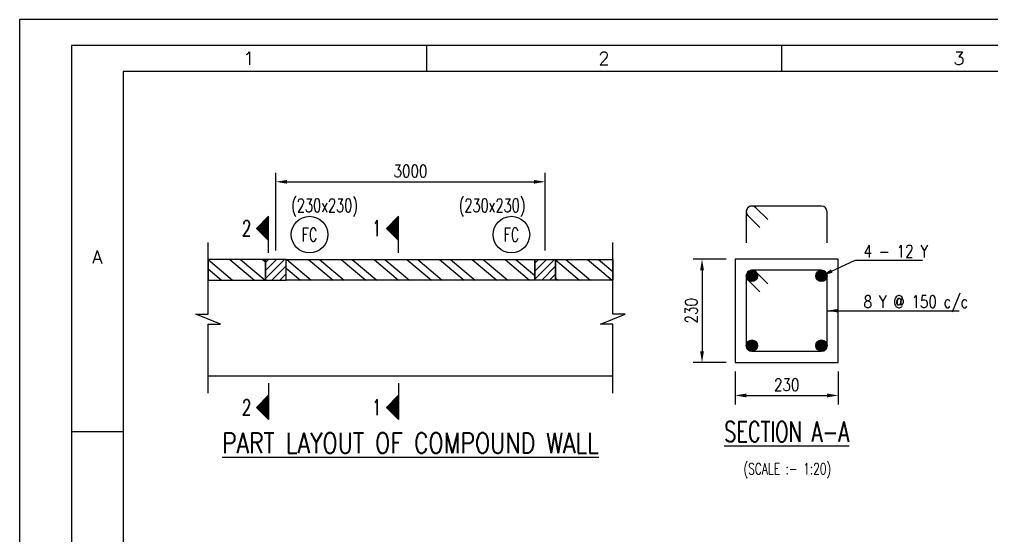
# Model space of a CAD drawing. Extents: x -69352 to 1013721, y -547461 to -186867.
# Drawn here: x 507700 to 529346, y -452560 to -441077 of the extents above; entities that cross this region are included whole.
import ezdxf
from ezdxf.enums import TextEntityAlignment as Align

# ---------------------------------------------------------------- set-up
doc = ezdxf.new("R2010")
doc.units = 0
doc.header["$LTSCALE"] = 500
doc.header["$MEASUREMENT"] = 0
doc.header["$PDMODE"] = 35
doc.header["$PDSIZE"] = -15
doc.layers.get('DEFPOINTS').update_dxf_attribs({"color": 4})
for name, color, linetype in [('PNA', 10, 'Continuous'), ('S-BRECK LINE', 8, 'Continuous'), ('S-COLUMN', 1, 'Continuous'), ('S-COLUMN CIRCLE', 9, 'Continuous'), ('S-COLUMN HATCH', 8, 'Continuous'), ('S-COLUMN NO', 2, 'Continuous'), ('S-CONCRET LINE', 4, 'Continuous'), ('S-DIM-1', 5, 'Continuous'), ('S-HATCH', 253, 'Continuous'), ('S-REINFORCEMENT', 6, 'Continuous'), ('S-SECTION MARK', 1, 'Continuous'), ('S-STIRUPS)', 3, 'Continuous'), ('S-TEXT', 2, 'Continuous'), ('S-TEXT-1', 4, 'Continuous'), ('S-TEXT-1 @ 1', 4, 'Continuous'), ('S-TITIL', 6, 'Continuous')]:
    doc.layers.add(name, color=color, linetype=linetype)
doc.styles.add('ROMANS', font='simplex.shx', dxfattribs={"width": 0.8, "height": 275})
doc.dimstyles.new('dim10', dxfattribs={"dimtxt": 250, "dimasz": 250, "dimexe": 200, "dimexo": 200, "dimgap": 100, "dimtad": 1, "dimdec": 0, "dimlfac": 0.1, "dimzin": 0, "dimdsep": 46, "dimtxsty": 'ROMANS', "dimcen": 0, "dimclrd": 5, "dimclre": 5, "dimclrt": 4, "dimadec": 0, "dimazin": 0, "dimtfac": 1, "dimtdec": 0, "dimtix": 1, "dimtofl": 0, "dimtmove": 2, "dimatfit": 3, "dimfxl": 0, "dimtolj": 1, "dimtzin": 0, "dimlwd": -1, "dimlwe": -1, "dimarcsym": 0})
doc.dimstyles.new('dim100', dxfattribs={"dimtxt": 250, "dimasz": 250, "dimexe": 200, "dimexo": 200, "dimgap": 100, "dimtad": 1, "dimdec": 0, "dimzin": 0, "dimdsep": 46, "dimtxsty": 'ROMANS', "dimcen": 0, "dimclrd": 5, "dimclre": 5, "dimclrt": 4, "dimadec": 0, "dimazin": 0, "dimtfac": 1, "dimtdec": 0, "dimtix": 1, "dimtofl": 0, "dimtmove": 2, "dimatfit": 3, "dimfxl": 0, "dimtolj": 1, "dimtzin": 0, "dimlwd": -1, "dimlwe": -1, "dimarcsym": 0})
doc.dimstyles.new('dim50', dxfattribs={"dimtxt": 250, "dimasz": 250, "dimexe": 200, "dimexo": 200, "dimgap": 100, "dimtad": 1, "dimdec": 0, "dimlfac": 0.5, "dimzin": 0, "dimdsep": 46, "dimtxsty": 'ROMANS', "dimcen": 0, "dimclrd": 5, "dimclre": 5, "dimclrt": 4, "dimadec": 0, "dimazin": 0, "dimtfac": 1, "dimtdec": 0, "dimtix": 1, "dimtofl": 0, "dimtmove": 2, "dimatfit": 3, "dimfxl": 0, "dimtolj": 1, "dimtzin": 0, "dimlwd": -1, "dimlwe": -1, "dimarcsym": 0})
pattern_1 = [(45, (-17803608.44, 956167.32), (-88.38834765, 88.38834765), [])]

# ---------------------------------------------------------------- blocks, each defined once
blk = doc.blocks.new('*D1087')
at = {"layer": 'DEFPOINTS', "color": 0}
for p in [(523634, -446408), (522899, -448708), (523634, -448708)]:
    blk.add_point(p, dxfattribs=at)
at = {"layer": 'S-DIM-1', "color": 5}
for p, q in [((523434, -446408), (522699, -446408)), ((522899, -446658), (522899, -448458)), ((523434, -448708), (522699, -448708))]:
    blk.add_line(p, q, dxfattribs=at)
for points in [[(522941, -446658), (522857, -446658), (522899, -446408)], [(522857, -448458), (522941, -448458), (522899, -448708)]]:
    blk.add_solid(points, dxfattribs=at)
at = {"layer": 'S-DIM-1', "color": 4, "insert": (522661, -447558), "char_height": 275, "attachment_point": 5, "rotation": 90, "style": 'ROMANS'}
blk.add_mtext('\\A1;230', dxfattribs=at)
blk = doc.blocks.new('*D1088')
at = {"layer": 'DEFPOINTS', "color": 0}
for p in [(523634, -448708), (525934, -448708), (525934, -449443)]:
    blk.add_point(p, dxfattribs=at)
at = {"layer": 'S-DIM-1', "color": 5}
for p, q in [((523634, -448908), (523634, -449643)), ((525934, -448908), (525934, -449643)), ((523884, -449443), (525684, -449443))]:
    blk.add_line(p, q, dxfattribs=at)
for points in [[(523884, -449401), (523884, -449484), (523634, -449443)], [(525684, -449484), (525684, -449401), (525934, -449443)]]:
    blk.add_solid(points, dxfattribs=at)
at = {"layer": 'S-DIM-1', "color": 4, "insert": (524784, -449205), "char_height": 275, "attachment_point": 5, "style": 'ROMANS'}
blk.add_mtext('\\A1;230', dxfattribs=at)
blk = doc.blocks.new('*D1098')
at = {"layer": 'DEFPOINTS', "color": 0}
for p in [(519407, -444689), (513407, -446417), (519407, -446417)]:
    blk.add_point(p, dxfattribs=at)
at = {"layer": 'S-TEXT-1', "color": 5}
for p, q in [((513407, -446217), (513407, -444489)), ((519407, -446217), (519407, -444489)), ((513657, -444689), (519157, -444689))]:
    blk.add_line(p, q, dxfattribs=at)
for points in [[(513657, -444647), (513657, -444730), (513407, -444689)], [(519157, -444730), (519157, -444647), (519407, -444689)]]:
    blk.add_solid(points, dxfattribs=at)
at = {"layer": 'S-TEXT-1', "color": 4, "insert": (516407, -444451), "char_height": 275, "attachment_point": 5, "style": 'ROMANS'}
blk.add_mtext('\\A1;3000', dxfattribs=at)
blk = doc.blocks.new('SHEET')
at = {"elevation": -8, "flags": 128}
blk.add_lwpolyline([(674017, -125881), (763101, -125881), (763101, -63214), (674017, -63214)], close=True, dxfattribs=at)
at = {"layer": 'PNA'}
for p, q in [((682323, -63743, -8), (682323, -64273, -8)), ((689570, -63743, -8), (689570, -64273, -8)), ((675076, -71620, -8), (676135, -71620, -8))]:
    blk.add_line(p, q, dxfattribs=at)
at = {"layer": 'PNA', "color": 1, "elevation": -8}
for points in [[(675076, -125351), (762572, -125351), (762572, -63743), (675076, -63743)], [(676135, -124822), (762042, -124822), (762042, -64273), (676135, -64273)]]:
    blk.add_lwpolyline(points, close=True, dxfattribs=at)
at = {"layer": 'PNA', "style": 'ROMANS'}
for s, p in [('1', (678700, -64008, -8)), ('2', (685947, -64008, -8)), ('3', (693195, -64008, -8)), ('A', (675605, -68060, -8))]:
    blk.add_text(s, height=265, dxfattribs=at).set_placement(p, align=Align.MIDDLE)

msp = doc.modelspace()

# ---------------------------------------------------------------- hatches: boundary and pattern name
at = {"layer": 'S-COLUMN HATCH'}
h = msp.add_hatch(dxfattribs=at)
h.set_pattern_fill('ANSI31', color=256, scale=1000, angle=360, style=0)
h.set_pattern_definition(pattern_1)
h.paths.add_polyline_path([(513176.565, -446876.78), (513176.565, -446416.78), (513636.565, -446416.78), (513636.565, -446876.78)])
h = msp.add_hatch(dxfattribs=at)
h.set_pattern_fill('ANSI31', color=256, scale=1000, angle=360, style=0)
h.set_pattern_definition(pattern_1)
h.paths.add_polyline_path([(519176.565, -446876.78), (519176.565, -446416.78), (519636.565, -446416.78), (519636.565, -446876.78)])
at = {"layer": 'S-HATCH'}
h = msp.add_hatch(dxfattribs=at)
h.set_pattern_fill('ANSI32', color=256, scale=1250, angle=275, style=0)
h.set_pattern_definition([(320, (-15918081.5, 661814.5), (301.306692, 359.083333), []), (320, (-15918062.25, 661594.4), (301.306692, 359.083333), [])])
h.paths.add_polyline_path([(511898.571, -446416.78), (511898.571, -446876.78), (513176.565, -446876.78), (513176.565, -446416.78)])
h = msp.add_hatch(dxfattribs=at)
h.set_pattern_fill('ANSI32', color=256, scale=1250, angle=275, style=0)
h.set_pattern_definition([(320, (-15919244.5, 661814.5), (301.306692, 359.083333), []), (320, (-15919225.24, 661594.4), (301.306692, 359.083333), [])])
h.paths.add_polyline_path([(513636.565, -446876.78), (513636.565, -446416.78), (519176.565, -446416.78), (519176.565, -446876.78)])
h = msp.add_hatch(dxfattribs=at)
h.set_pattern_fill('ANSI32', color=256, scale=1250, angle=275, style=0)
h.set_pattern_definition([(320, (-15923238.45, 661814.5), (301.306692, 359.083333), []), (320, (-15923219.2, 661594.4), (301.306692, 359.083333), [])])
h.paths.add_polyline_path([(519636.565, -446876.78), (519636.565, -446416.78), (520914.559, -446416.78), (520914.559, -446876.78)])
at = {"layer": 'S-SECTION MARK'}
h = msp.add_hatch(dxfattribs=at)
h.set_pattern_fill('ANSI31', color=256, scale=172.406964, angle=270, style=0)
h.set_pattern_definition([(315, (511408.711, -370014.63), (15.2387667, 15.2387667), [])])
h.paths.add_polyline_path([(512980.56, -445725.788), (513247.689, -445453.923), (513247.689, -445997.653)])
h = msp.add_hatch(dxfattribs=at)
h.set_pattern_fill('ANSI31', color=256, scale=172.406964, angle=270, style=0)
h.set_pattern_definition([(315, (514304.019, -370014.63), (15.2387667, 15.2387667), [])])
h.paths.add_polyline_path([(515875.868, -445725.788), (516142.997, -445453.923), (516142.997, -445997.653)])
h = msp.add_hatch(dxfattribs=at)
h.set_pattern_fill('ANSI31', color=256, scale=172.406964, angle=270, style=0)
h.set_pattern_definition([(315, (511408.711, -371924.63), (15.2387667, 15.2387667), [])])
h.paths.add_polyline_path([(512980.56, -449707.773), (513247.689, -449979.638), (513247.689, -449435.908)])
h = msp.add_hatch(dxfattribs=at)
h.set_pattern_fill('ANSI31', color=256, scale=172.406964, angle=270, style=0)
h.set_pattern_definition([(315, (514304.019, -371924.63), (15.2387667, 15.2387667), [])])
h.paths.add_polyline_path([(515875.868, -449707.773), (516142.997, -449979.638), (516142.997, -449435.908)])

# ---------------------------------------------------------------- linework, layer by layer
at = {"layer": 'S-BRECK LINE', "elevation": -1.253}
for points in [[(511898.571, -449391.78), (511898.571, -447857.28), (512173.319, -447857.28), (511623.823, -447631.648), (511898.571, -447631.648), (511898.571, -446041.78)], [(520914.559, -449391.78), (520914.559, -447857.28), (520639.811, -447857.28), (521189.307, -447631.648), (520914.559, -447631.648), (520914.559, -446041.78)]]:
    msp.add_lwpolyline(points, dxfattribs=at)
at = {"layer": 'S-COLUMN', "elevation": -1.253}
for points in [[(513176.565, -446876.78), (513636.565, -446876.78), (513636.565, -446416.78), (513176.565, -446416.78)], [(519636.565, -446876.78), (519176.565, -446876.78), (519176.565, -446416.78), (519636.565, -446416.78)]]:
    msp.add_lwpolyline(points, close=True, dxfattribs=at)
at = {"layer": 'S-COLUMN', "color": 4, "ltscale": 5, "elevation": 9.84}
msp.add_lwpolyline([(523634.013, -446407.531), (523634.013, -448707.531), (525934.013, -448707.531), (525934.013, -446407.531)], close=True, dxfattribs=at)
at = {"layer": 'S-COLUMN CIRCLE'}
for centre in [(514159.09, -445864.306, -1.253), (518654.04, -445864.306, -1.253)]:
    msp.add_circle(centre, 407.525, dxfattribs=at)
at = {"layer": 'S-CONCRET LINE'}
msp.add_line((520914.559, -449016.78, -1.253), (511898.571, -449016.78, -1.253), dxfattribs=at)
at = {"layer": 'S-CONCRET LINE', "elevation": -1.253}
for points in [[(513176.565, -446876.78), (513176.565, -446416.78), (511898.571, -446416.78), (511898.571, -446876.78)], [(513636.565, -446876.78), (513636.565, -446416.78), (519176.565, -446416.78), (519176.565, -446876.78)], [(519636.565, -446876.78), (519636.565, -446416.78), (520914.559, -446416.78), (520914.559, -446876.78)]]:
    msp.add_lwpolyline(points, close=True, dxfattribs=at)
at = {"layer": 'S-REINFORCEMENT', "color": 8, "const_width": 125, "elevation": 9.84}
for points in [[(524009.012, -446720.018, -1), (524009.012, -446845.018, -1)], [(525559.014, -446720.019, 1), (525559.014, -446845.019, 1)], [(524009.011, -448395.043, 1), (524009.011, -448270.043, 1)], [(525559.014, -448395.043, -1), (525559.014, -448270.043, -1)]]:
    msp.add_lwpolyline(points, format="xyb", close=True, dxfattribs=at)
at = {"layer": 'S-REINFORCEMENT', "color": 8}
for centre in [(524009.012, -446782.518, 9.84), (525559.014, -446782.519, 9.84), (524009.011, -448332.543, 9.84), (525559.014, -448332.543, 9.84)]:
    msp.add_circle(centre, 125, dxfattribs=at)
at = {"layer": 'S-SECTION MARK'}
for p, q in [((512980.56, -445725.788, -1.253), (513247.689, -445453.923, -1.253)), ((513247.689, -446266.78, -1.253), (513247.689, -445453.923, -1.253)), ((515875.868, -445725.788, -1.253), (516142.997, -445453.923, -1.253)), ((516142.997, -446266.78, -1.253), (516142.997, -445453.923, -1.253)), ((513247.689, -445997.653, -1.253), (512980.56, -445725.788, -1.253)), ((516142.997, -445997.653, -1.253), (515875.868, -445725.788, -1.253)), ((513247.689, -449166.78, -1.253), (513247.689, -449979.638, -1.253)), ((516142.997, -449166.78, -1.253), (516142.997, -449979.638, -1.253)), ((513247.689, -449435.908, -1.253), (512980.56, -449707.773, -1.253)), ((516142.997, -449435.908, -1.253), (515875.868, -449707.773, -1.253)), ((512980.56, -449707.773, -1.253), (513247.689, -449979.638, -1.253)), ((515875.868, -449707.773, -1.253), (516142.997, -449979.638, -1.253))]:
    msp.add_line(p, q, dxfattribs=at)
at = {"layer": 'S-STIRUPS)', "color": 8, "elevation": 9.84}
for points in [[(524362.565, -445530.428), (524097.398, -445265.259, 0.668179418), (523884.012, -445353.649), (523884.012, -446047.431)], [(525684.013, -446047.43), (525684.014, -445353.649, 0.414213562), (525559.014, -445228.649), (524009.014, -445228.649, 0.668179418), (523920.622, -445442.034), (524185.788, -445707.203)], [(524362.566, -446959.298), (524097.399, -446694.129, 0.668179418), (523884.013, -446782.52), (523884.012, -448332.541, 0.414213562), (524009.012, -448457.541), (525559.013, -448457.542, 0.414213562), (525684.013, -448332.542), (525684.014, -446782.52, 0.414213562), (525559.014, -446657.52), (524009.014, -446657.52, 0.668179418), (523920.622, -446870.905), (524185.788, -447136.074)]]:
    msp.add_lwpolyline(points, format="xyb", dxfattribs=at)

# ---------------------------------------------------------------- block references
at = {"xscale": 1.09088535620405, "yscale": 1.09088535620405, "zscale": 1.09088535620405}
msp.add_blockref('SHEET', (-227575.254, -372117.825, 8.203), dxfattribs=at)

# ---------------------------------------------------------------- texts
at = {"layer": 'S-COLUMN NO', "style": 'ROMANS', "width": 0.7}
for p in [(513751.565, -445214.306, -1.253), (517481.565, -445214.306, -1.253)]:
    msp.add_text('(230x230)', height=300, dxfattribs=at).set_placement(p, align=Align.MIDDLE_LEFT)
for p in [(514159.09, -445864.306, -1.253), (518654.04, -445864.306, -1.253)]:
    msp.add_text('FC', height=300, dxfattribs=at).set_placement(p, align=Align.MIDDLE)
at = {"layer": 'S-SECTION MARK', "style": 'ROMANS', "width": 0.7}
for s, p in [('2', (512757.778, -445724.426, -1.253)), ('1', (515653.085, -445724.426, -1.253)), ('2', (512757.778, -449709.135, -1.253)), ('1', (515653.085, -449709.135, -1.253))]:
    msp.add_text(s, height=350, dxfattribs=at).set_placement(p, align=Align.MIDDLE)
at = {"layer": 'S-TEXT', "style": 'ROMANS', "width": 0.7}
msp.add_text('(SCALE :- 1:20)', height=250, dxfattribs=at).set_placement((524798.173, -451074.43, 9.84), align=Align.MIDDLE_CENTER)
at = {"layer": 'S-TEXT-1 @ 1', "style": 'ROMANS', "width": 0.8}
for s, p in [('4 - 12 Y', (526497.026, -446232.916, 9.84)), ('8 Y @ 150 c/c', (526497.026, -447357.531, 9.84))]:
    msp.add_text(s, height=275, dxfattribs=at).set_placement(p, align=Align.MIDDLE_LEFT)
at = {"layer": 'S-TITIL', "style": 'ROMANS'}
for s, width, p in [('%%USECTION A-A', 0.7, (524784.013, -450250.769, 9.84)), ('%%UPART LAYOUT OF COMPOUND WALL', 0.8, (516406.565, -450501.398, -1.253))]:
    msp.add_text(s, height=450, dxfattribs=dict(at, width=width)).set_placement(p, align=Align.MIDDLE_CENTER)

# ---------------------------------------------------------------- dimensions: what is measured, and where the dimension line sits
at = {"layer": 'S-DIM-1'}
for base, p1, p2, angle, picture, middle in [((522898.924, -448707.531, 9.84), (523634.013, -446407.531, 9.84), (523634.013, -448707.531, 9.84), 90, '*D1087', (522661.424, -447557.531, 9.84)), ((525934.013, -449442.619, 9.84), (523634.013, -448707.531, 9.84), (525934.013, -448707.531, 9.84), 180, '*D1088', (524784.013, -449205.119, 9.84))]:
    dim = msp.add_linear_dim(base=base, p1=p1, p2=p2, angle=angle, dimstyle='dim10', dxfattribs=at)
    dim.commit()
    dim.dimension.update_dxf_attribs({"geometry": picture, "text_midpoint": middle})
at = {"layer": 'S-TEXT-1', "color": 5}
dim = msp.add_linear_dim(base=(519406.565, -444688.624), p1=(513406.565, -446416.78, -1.253), p2=(519406.565, -446416.78, -1.253), dimstyle='dim50', dxfattribs=at)
dim.commit()
dim.dimension.update_dxf_attribs({"geometry": '*D1098', "text_midpoint": (516406.565, -444451.124)})

# ---------------------------------------------------------------- leaders
at = {"layer": 'S-DIM-1'}
for points, override in [([(525559.014, -446782.519, 9.84), (526306.171, -446432.916, 9.84), (527810.609, -446432.916, 9.84)], {"dimgap": 100, "dimtad": 0}), ([(525684.013, -447557.531, 9.84), (528625.584, -447557.531, 9.84)], {"dimtad": 0})]:
    msp.add_leader(points, dimstyle='dim100', override=override, dxfattribs=at)

doc.saveas('drawing.dxf')
